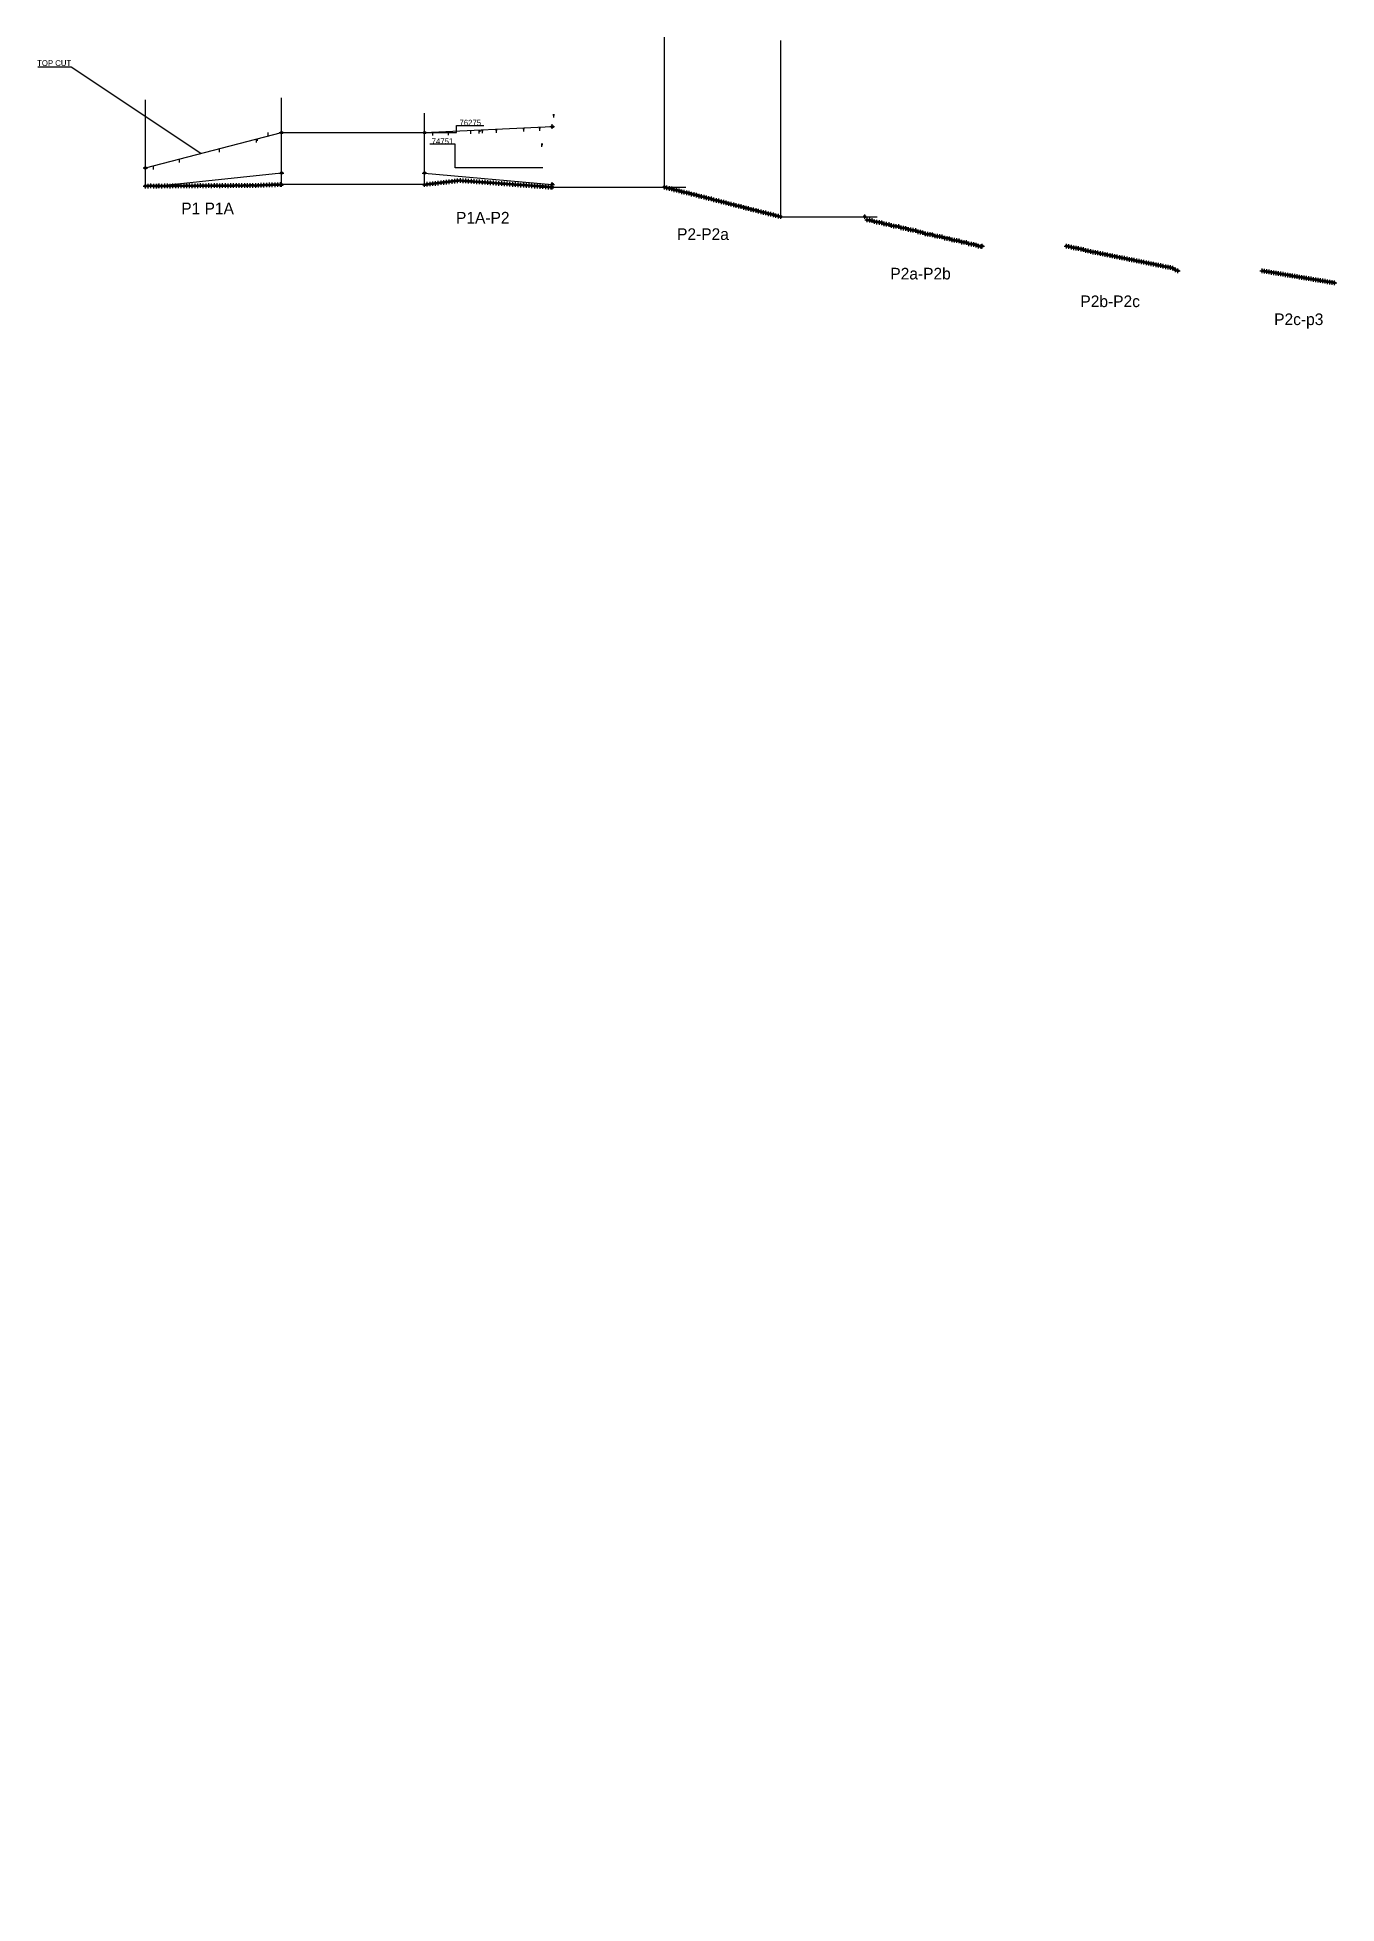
# Model space of a CAD drawing. Header units: millimetres. Extents: x -52766 to 74310, y -100 to 80375.
# Drawn here: x -52766 to 3207, y 0 to 80375 of the extents above.
import ezdxf
from ezdxf import colors
from ezdxf.entities.mleader import LeaderData, LeaderLine
from ezdxf.math import Vec2, Vec3

# ---------------------------------------------------------------- set-up
doc = ezdxf.new("R2010")
doc.units = ezdxf.units.MM
doc.header["$PDMODE"] = 34
doc.header["$PDSIZE"] = 100
doc.dimstyles.new('ISO-25', dxfattribs={"dimtxt": 2.5, "dimasz": 2.5, "dimexe": 1.25, "dimexo": 0.625, "dimtad": 1, "dimtxsty": 'Standard', "dimcen": 2.5, "dimadec": 0, "dimazin": 0, "dimtfac": 1, "dimtmove": 0, "dimatfit": 3, "dimfxl": 1, "dimarcsym": 0})

# ---------------------------------------------------------------- blocks, each defined once
blk = doc.blocks.new('*D1')
at = {"color": 0, "lineweight": -2, "transparency": 16777216}
for p, q in [((-34709, 76275), (-34704, 76573)), ((-34704, 76573), (-33532, 76573)), ((-42240, 76275), (-34709, 76275))]:
    blk.add_line(p, q, dxfattribs=at)
at = {"layer": 'Defpoints', "color": 0, "transparency": 16777216}
for p in [(-34699, 76573), (-42241, 76275), (-30991, 0)]:
    blk.add_point(p, dxfattribs=at)
at = {"color": 0, "transparency": 16777216, "insert": (-34115, 76699), "char_height": 250, "attachment_point": 5}
blk.add_mtext('76275', dxfattribs=at)
blk = doc.blocks.new('*D2')
at = {"color": 0, "lineweight": -2, "transparency": 16777216}
for p, q in [((-34767, 75769), (-35856, 75769)), ((-34762, 74751), (-34767, 75769)), ((-30992, 74751), (-34762, 74751))]:
    blk.add_line(p, q, dxfattribs=at)
at = {"layer": 'Defpoints', "color": 0, "transparency": 16777216}
for p in [(-34772, 75769), (-30991, 74751), (-30991, 0)]:
    blk.add_point(p, dxfattribs=at)
at = {"color": 0, "transparency": 16777216, "insert": (-35314, 75895), "char_height": 250, "attachment_point": 5}
blk.add_mtext('74751', dxfattribs=at)

msp = doc.modelspace()

# ---------------------------------------------------------------- linework, layer by layer
at = {"color": 32, "true_color": 0xcd6928}
for p, q in [((-25752.05, 73927.586), (-25752.05, 80375.479)), ((-20737.345, 72651.735), (-20737.345, 80232.189)), ((-36086.08, 74035.319), (-36086.08, 77104.689)), ((-34108.864, 76366.646), (-34108.864, 76217.949)), ((-33743.172, 76383.119), (-33743.172, 76234.422)), ((-33615.634, 76389.507), (-33615.634, 76333.595)), ((-33599.986, 76390.232), (-33599.986, 76241.535)), ((-33581.869, 76388.355), (-33581.869, 76332.443)), ((-33020.115, 76417.11), (-33020.115, 76361.197)), ((-33004.467, 76417.835), (-33004.467, 76269.138)), ((-33004.467, 76417.835), (-33004.467, 76269.138)), ((-32986.351, 76415.958), (-32986.351, 76360.045)), ((-31843.625, 76471.641), (-31843.625, 76415.729)), ((-31827.977, 76472.366), (-31827.977, 76323.669)), ((-31809.86, 76470.489), (-31809.86, 76414.577)), ((-31151.981, 76503.699), (-31151.981, 76447.787)), ((-31136.333, 76504.425), (-31136.333, 76355.728)), ((-31118.216, 76502.547), (-31118.216, 76446.635)), ((-30547.235, 77067.948), (-30547.235, 77012.036)), ((-30531.587, 77068.673), (-30531.587, 76919.976)), ((-30513.47, 77066.796), (-30513.47, 77010.883)), ((-48110.219, 74751), (-42240.749, 76275)), ((-44936.879, 75574.954), (-44936.879, 75426.257)), ((-43339.032, 75989.832), (-43339.032, 75841.135)), ((-42831.507, 76270.308), (-42831.507, 76121.611)), ((-35735.924, 76291.23), (-35735.924, 76142.533)), ((-35064.196, 76314.401), (-35064.196, 76165.704)), ((-31050.998, 75809.254), (-31050.998, 75660.557)), ((-47778.229, 74837.201), (-47778.229, 74688.504)), ((-46657.374, 75128.229), (-46657.374, 74979.532)), ((-31101.339, 73918.942), (-24827.365, 73918.942))]:
    msp.add_line(p, q, dxfattribs=at)
for p, q in [((-48110.219, 73967.484), (-48110.219, 77685.456)), ((-42240.749, 74035.319), (-42240.749, 77771.605))]:
    msp.add_line(p, q)
at = {"color": 3}
for p, q in [((-33705.541, 76383.119), (-33705.541, 76310.684)), ((-43301.4, 75989.832), (-43301.4, 75917.398)), ((-35026.564, 76314.401), (-35026.564, 76241.966)), ((-31013.366, 75809.254), (-31013.366, 75736.819)), ((-36086.08, 74035.319), (-42240.749, 74035.319)), ((-20737.871, 72651.735), (-16584.654, 72651.735))]:
    msp.add_line(p, q, dxfattribs=at)
at = {"color": 40, "true_color": 0xf8d731}
for p, q in [((-42240.749, 74530), (-47547.219, 73972.329)), ((-36086.08, 74530), (-30584.557, 74038))]:
    msp.add_line(p, q, dxfattribs=at)
at = {"color": 32, "true_color": 0xcd6928}
msp.add_lwpolyline([(-36086.08, 76275), (-30584.557, 76530)], dxfattribs=at)
at = {"color": 242, "true_color": 0xcd2027}
for p in [(-42240.749, 76275), (-48110.219, 74751)]:
    msp.add_point(p, dxfattribs=at)
at = {"color": 32, "true_color": 0xcd6928}
for p in [(-36086.08, 76275), (-30584.557, 76530), (-47547.219, 73972.329), (-36086.08, 74530), (-25752.05, 73927.586), (-25645.366, 73892.632), (-25538.681, 73870.728), (-25431.996, 73848.824), (-25325.312, 73810.226), (-25218.627, 73788.322), (-25111.942, 73766.418), (-25005.258, 73727.819), (-24898.573, 73705.915), (-24791.888, 73684.012), (-24685.204, 73662.108), (-24578.519, 73623.509), (-24471.834, 73601.605), (-24365.15, 73579.701), (-24258.465, 73541.103), (-24151.78, 73519.199), (-24045.096, 73497.295), (-23938.411, 73458.697), (-23831.726, 73436.793), (-23725.042, 73414.889), (-23618.357, 73376.291), (-23511.672, 73354.387), (-23404.988, 73332.483), (-23298.303, 73293.884), (-23191.618, 73271.981), (-23084.934, 73250.077), (-22978.249, 73211.478), (-22871.564, 73189.574), (-22764.88, 73167.67), (-22658.195, 73129.317), (-22551.51, 73107.168), (-22444.826, 73085.264), (-22338.141, 73048.274), (-22231.456, 73024.762), (-22124.772, 73002.858), (-22018.087, 72967.231), (-21911.402, 72942.356), (-21804.718, 72920.452), (-21698.033, 72886.188), (-21591.348, 72859.95), (-21484.664, 72838.046), (-21377.979, 72816.142), (-21271.294, 72777.543), (-21164.61, 72755.639), (-21057.925, 72733.736), (-20951.24, 72695.137), (-20844.556, 72673.233), (-20737.871, 72651.735), (-20737.345, 72651.735), (-20737.345, 72651.735)]:
    msp.add_point(p, dxfattribs=at)
for p in [(-48110.219, 73967.484), (-47991.404, 73967.484), (-47872.589, 73983.882), (-47753.774, 73971.471), (-47634.959, 73967.698), (-47516.144, 73975.457), (-47397.329, 73971.684), (-47278.514, 73979.291), (-47159.698, 73975.671), (-47040.883, 73971.898), (-46922.068, 73979.657), (-46803.253, 73975.885), (-46684.438, 73983.542), (-46565.623, 73979.871), (-46446.808, 73976.099), (-46327.993, 73983.858), (-46209.178, 73980.085), (-46090.363, 73976.313), (-45971.548, 73984.072), (-45852.733, 73980.299), (-45733.918, 73988.058), (-45615.103, 73984.285), (-45496.288, 73980.513), (-45377.473, 73988.272), (-45258.658, 73984.499), (-45139.843, 73992.258), (-45021.028, 73988.486), (-44902.213, 73984.713), (-44783.398, 73992.472), (-44664.583, 73988.7), (-44545.768, 73984.927), (-44426.953, 73992.686), (-44308.138, 73988.913), (-44189.323, 73996.672), (-44070.508, 73992.9), (-43951.693, 73989.127), (-43832.878, 73996.886), (-43714.063, 73993.114), (-43595.248, 74000.873), (-43476.433, 73997.1), (-43357.617, 73993.328), (-43238.802, 74001.087), (-43119.987, 74003.335), (-43001.172, 74012.554), (-42882.357, 74016.303), (-42763.542, 74018.975), (-42644.727, 74024.475), (-42525.912, 74027.147), (-42407.097, 74029.818), (-42288.282, 74035.319), (-42240.749, 74530), (-42240.749, 74035.319), (-42240.749, 74035.319), (-36086.08, 74035.319), (-35967.395, 74046.12), (-35848.711, 74058.553), (-35730.027, 74073.573), (-35611.343, 74086.352), (-35492.658, 74101.372), (-35373.974, 74116.392), (-35255.29, 74129.17), (-35136.605, 74144.191), (-35017.921, 74156.969), (-34899.237, 74171.989), (-34780.552, 74187.01), (-34661.868, 74199.788), (-34543.184, 74209.953), (-34424.499, 74194.419), (-34305.815, 74190.055), (-34187.131, 74178.885), (-34068.447, 74174.521), (-33949.762, 74163.351), (-33831.078, 74152.181), (-33712.394, 74147.817), (-33593.709, 74136.647), (-33475.025, 74132.283), (-33356.341, 74121.113), (-33237.656, 74109.942), (-33118.972, 74105.579), (-33000.288, 74094.408), (-32881.603, 74083.238), (-32762.919, 74078.874), (-32644.235, 74067.704), (-32525.551, 74063.34), (-32406.866, 74052.17), (-32288.182, 74041), (-32169.498, 74036.636), (-32050.813, 74025.466), (-31932.129, 74014.296), (-31813.445, 74009.932), (-31694.76, 73998.762), (-31576.076, 73994.398), (-31457.392, 73983.227), (-31338.707, 73972.057), (-31220.023, 73967.693), (-31101.339, 73956.523), (-30982.655, 73952.159), (-30863.97, 73940.895), (-30745.286, 73927.586), (-30626.602, 73918.942), (-30584.557, 73918.942), (-30584.557, 73918.942)]:
    msp.add_point(p)
at = {"color": 40, "true_color": 0xf8d731}
msp.add_point((-30584.557, 74038), dxfattribs=at)
at = {"color": 3}
for p in [(-17119.055, 72651.735), (-17014.722, 72508.923), (-16910.388, 72495.898), (-16806.055, 72482.872), (-16701.722, 72437.174), (-16597.388, 72417.909), (-16493.055, 72404.884), (-16388.722, 72391.858), (-16284.388, 72339.92), (-16180.055, 72326.895), (-16075.722, 72313.87), (-15971.388, 72269.693), (-15867.055, 72248.907), (-15762.722, 72235.881), (-15658.388, 72222.856), (-15554.055, 72171.606), (-15449.722, 72157.893), (-15345.388, 72144.867), (-15241.055, 72102.212), (-15136.722, 72079.904), (-15032.388, 72066.879), (-14928.055, 72053.853), (-14823.722, 72004.125), (-14719.388, 71988.89), (-14615.055, 71962.839), (-14510.722, 71910.902), (-14406.388, 71897.876), (-14302.055, 71884.851), (-14197.722, 71871.826), (-14093.388, 71819.888), (-13989.055, 71806.862), (-13884.722, 71793.837), (-13780.388, 71780.812), (-13676.055, 71728.874), (-13571.722, 71715.848), (-13467.389, 71702.823), (-13363.055, 71650.885), (-13258.722, 71637.86), (-13154.389, 71624.835), (-13050.055, 71611.809), (-12945.722, 71559.871), (-12841.389, 71546.846), (-12737.055, 71533.821), (-12632.722, 71481.883), (-12528.389, 71468.857), (-12424.055, 71455.832), (-12319.722, 71429.598), (-12215.389, 71387.127), (-12111.055, 71361.073), (-12064.311, 71387.127), (-12064.311, 71387.127), (-8431.277, 71387.127), (-8327.014, 71361.073), (-8222.752, 71338.943), (-8118.489, 71315.95), (-8014.226, 71296.62), (-7909.964, 71277.29), (-7805.701, 71253.466), (-7701.438, 71232.168), (-7597.176, 71193.508), (-7492.913, 71174.178), (-7388.651, 71148.386), (-7284.388, 71129.056), (-7180.125, 71109.726), (-7075.863, 71090.396), (-6971.6, 71064.604), (-6867.337, 71045.274), (-6763.075, 71025.944), (-6658.812, 71006.614), (-6554.549, 70980.822), (-6450.287, 70961.492), (-6346.024, 70942.162), (-6241.762, 70916.37), (-6137.499, 70897.04), (-6033.236, 70877.71), (-5928.974, 70858.38), (-5824.711, 70832.587), (-5720.448, 70813.257), (-5616.186, 70793.927), (-5511.923, 70774.597), (-5407.66, 70748.805), (-5303.398, 70729.475), (-5199.135, 70710.145), (-5094.873, 70690.815), (-4990.61, 70665.023), (-4886.347, 70645.693), (-4782.085, 70626.363), (-4677.822, 70607.033), (-4573.559, 70581.241), (-4469.297, 70561.911), (-4365.034, 70542.581), (-4260.771, 70516.789), (-4156.509, 70497.459), (-4052.246, 70478.129), (-3947.984, 70458.799), (-3843.721, 70433.007), (-3739.458, 70362.693), (-3635.196, 70319.668), (-3633.064, 70319.668), (-3633.034, 70319.668), (0, 70319.668), (100.236, 70304.445), (200.471, 70287.66), (300.707, 70270.876), (400.942, 70254.091), (501.178, 70237.306), (601.414, 70220.522), (701.649, 70203.737), (801.885, 70186.952), (902.12, 70170.168), (1002.356, 70153.383), (1102.592, 70136.598), (1202.827, 70119.814), (1303.063, 70103.029), (1403.298, 70086.244), (1503.534, 70069.46), (1603.769, 70052.675), (1704.005, 70035.89), (1804.241, 70019.106), (1904.476, 70002.321), (2004.712, 69985.536), (2104.947, 69968.752), (2205.183, 69951.967), (2305.419, 69935.182), (2405.654, 69918.398), (2505.89, 69901.613), (2606.125, 69884.828), (2706.361, 69868.044), (2806.597, 69851.259), (2906.832, 69834.474), (3007.068, 69817.69), (3107.303, 69802.232), (3107.303, 69802.232), (3107.303, 69802.232)]:
    msp.add_point(p, dxfattribs=at)

# ---------------------------------------------------------------- texts
at = {"color": 32, "true_color": 0xcd6928, "char_height": 500, "attachment_point": 1}
for s, insert in [('P1 P1A', (-46564.83, 73258.636)), ('P1A-P2', (-34728.212, 72857.736)), ('P2-P2a', (-25206.297, 72150.214)), ('P2a-P2b', (-16020.025, 70448.581)), ('P2b-P2c', (-7832.451, 69257.778)), ('P2c-p3', (515.342, 68483.624))]:
    msp.add_mtext_dynamic_manual_height_columns(s, width=2839.19328, gutter_width=12.5, heights=[0], dxfattribs=dict(at, insert=insert))

# ---------------------------------------------------------------- dimensions: what is measured, and where the dimension line sits
for feature_location, offset, picture, middle in [((-42240.749, 76275), (7541.808, 298.44), '*D1', (-34114.983, 76699.065)), ((-30991.164, 74751), (-3780.406, 1018.082), '*D2', (-35313.862, 75894.707))]:
    dim = msp.add_ordinate_dim(feature_location=feature_location, offset=offset, dtype=0, origin=(-30991.164, 0), dimstyle='ISO-25', override={"dimtxt": 250})
    dim.commit()
    dim.dimension.update_dxf_attribs({"geometry": picture, "text_midpoint": middle})

# ---------------------------------------------------------------- leaders
ml = msp.add_multileader_mtext('Standard')
ml.set_content('TOP CUT', color=256)
ml.set_leader_properties()
ml.build(insert=Vec2(0, 0))
ml.multileader.update_dxf_attribs({"text_right_attachment_type": 6, "dogleg_length": 0.36, "arrow_head_size": 0.18})
ctx = ml.context
ctx.base_point, ctx.char_height, ctx.arrow_head_size, ctx.landing_gap_size, ctx.plane_origin = Vec3(-52972.94, 79266.974), 250, 0.18, 0.09, Vec3(-47115.799, 75009.2)
ctx.right_attachment, ctx.text_align_type = 6, 2
notes = []
notes.append((ctx, [(0, (1, 1, 0), (-51305.733, 79091.974), (-1, 0), 0.36, [(0, [(-45720.267, 75371.548)], 0, [])])]))
ctx.mtext.insert, ctx.mtext.alignment, ctx.mtext.flow_direction = Vec3(-51306.183, 79391.974), 3, 5
for ctx, leaders in notes:
    for number, flags, end, landing, length, lines in leaders:
        leader = LeaderData()
        leader.index, (leader.has_last_leader_line, leader.has_dogleg_vector, leader.attachment_direction) = number, flags
        leader.last_leader_point, leader.dogleg_vector, leader.dogleg_length = Vec3(end), Vec3(landing), length
        for number, points, colour, breaks in lines:
            line = LeaderLine()
            line.index, line.vertices, line.color, line.breaks = number, Vec3.list(points), colors.encode_raw_color(colour), breaks
            leader.lines.append(line)
        ctx.leaders.append(leader)

doc.saveas('drawing.dxf')
